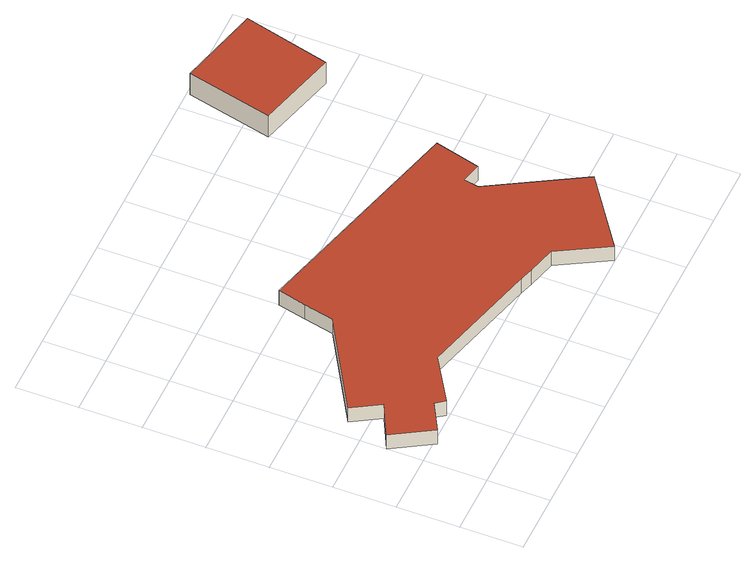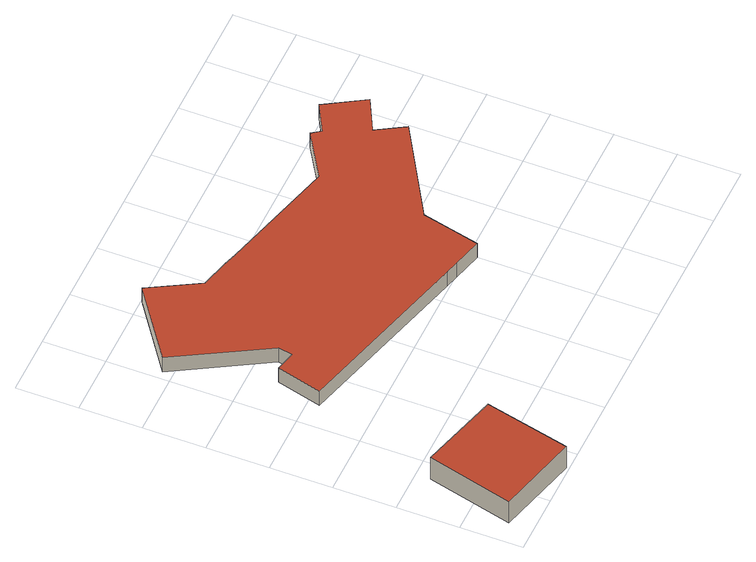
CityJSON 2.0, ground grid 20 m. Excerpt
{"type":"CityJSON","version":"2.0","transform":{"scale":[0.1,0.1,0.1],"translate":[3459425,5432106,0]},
"CityObjects":{
"building1":{"type":"Building","geometry":[{"type":"MultiSurface","lod":"2","boundaries":[[[0,1,2,3,4,5,6,7,8,9,10,11,12,13,14,15,16,17,18,19,20]],[[20,21,22,0]],[[0,22,23,1]],[[1,23,24,2]],[[2,24,25,3]],[[3,25,26,4]],[[4,26,27,5]],[[5,27,28,6]],[[6,28,29,7]],[[7,29,30,8]],[[8,30,31,9]],[[9,31,32,10]],[[10,32,33,11]],[[11,33,34,12]],[[12,34,35,13]],[[13,35,36,14]],[[14,36,37,15]],[[15,37,38,16]],[[16,38,39,17]],[[17,39,40,18]],[[18,40,41,19]],[[19,41,21,20]],[[41,40,39,38,37,36,35,34,33,32,31,30,29,28,27,26,25,24,23,22,21]]],"semantics":{"surfaces":[{"type":"GroundSurface"},{"type":"WallSurface"},{"type":"RoofSurface"}],"values":[0,1,1,1,1,1,1,1,1,1,1,1,1,1,1,1,1,1,1,1,1,1,2]}}]},
"building2":{"type":"Building","geometry":[{"type":"MultiSurface","lod":"2","boundaries":[[[42,43,44,45]],[[45,46,47,42]],[[42,47,48,43]],[[43,48,49,44]],[[44,49,46,45]],[[49,48,47,46]]],"semantics":{"surfaces":[{"type":"GroundSurface"},{"type":"WallSurface"},{"type":"RoofSurface"}],"values":[0,1,1,1,1,2]}}]}
},
"vertices":[
[538,791,0],[1117,637,0],[1079,491,0],[1015,506,0],[1006,460,0],[1174,166,0],[944,4,0],[854,164,0],[762,187,0],[720,200,0],[339,301,0],[192,210,0],[169,240,0],[78,190,0],[1,317,0],[109,372,0],[56,462,0],[358,640,0],[380,736,0],[402,827,0],[498,802,0],[498,802,60],[538,791,60],[1117,637,60],[1079,491,60],[1015,506,60],[1006,460,60],[1174,166,60],[944,4,60],[854,164,60],[762,187,60],[720,200,60],[339,301,60],[192,210,60],[169,240,60],[78,190,60],[1,317,60],[109,372,60],[56,462,60],[358,640,60],[380,736,60],[402,827,60],
[1062,1390,0],[1328,1323,0],[1257,1045,0],[997,1116,0],[997,1116,90],[1062,1390,90],[1328,1323,90],[1257,1045,90]
]}
